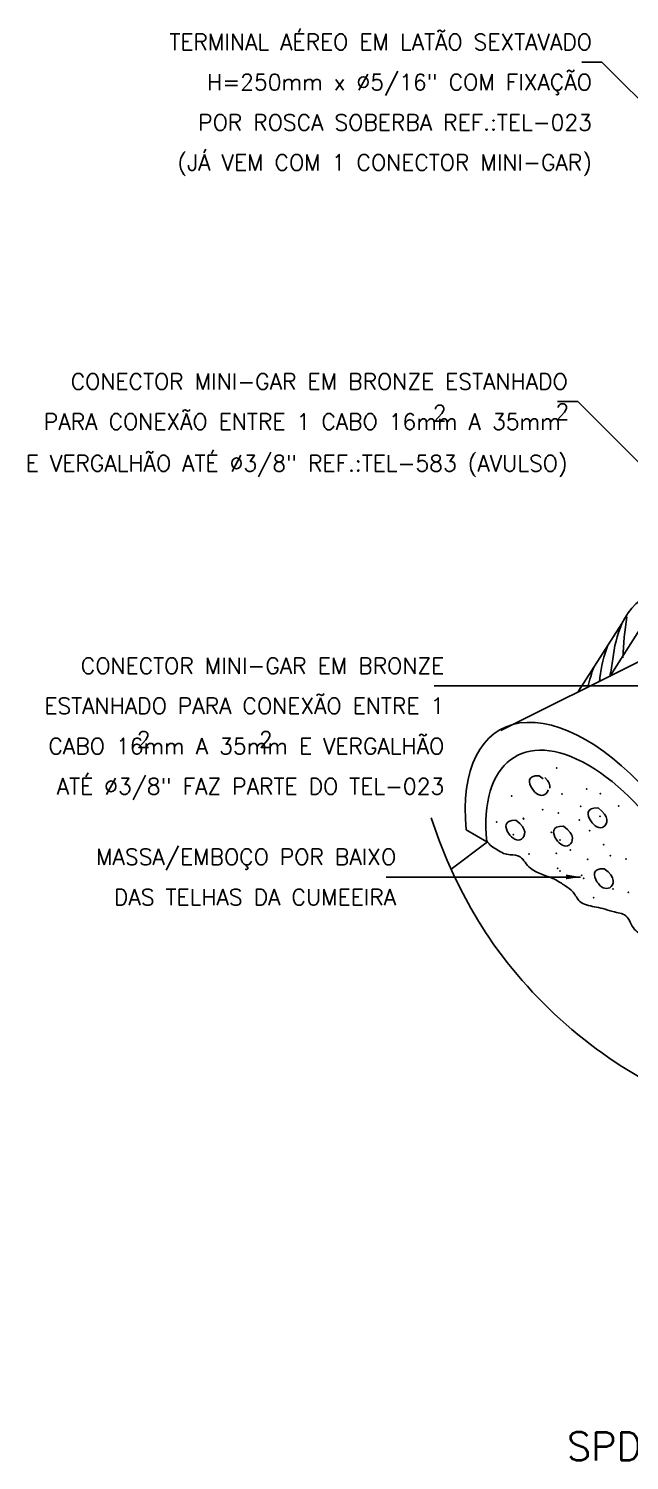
# Model space of a CAD drawing. Header units: millimetres. Extents: x -5995.5 to -5973.6, y -4663.4 to -4643.6.
# Drawn here: x -5995.46 to -5987.98, y -4663.37 to -4645.54 of the extents above; entities that cross this region are included whole.
import ezdxf
from ezdxf.enums import TextEntityAlignment as Align

# ---------------------------------------------------------------- set-up
doc = ezdxf.new("R2010")
doc.units = ezdxf.units.MM
doc.header["$LTSCALE"] = 10
doc.layers.add('Termotécnica', color=7, linetype='Continuous')
doc.styles.add('r140', font='romans.shx')
doc.styles.add('r80', font='romans.shx')

msp = doc.modelspace()

# ---------------------------------------------------------------- linework, layer by layer
at = {"layer": 'Termotécnica', "color": 2}
for p, q in [((-5988.324, -4645.954), (-5988.574, -4645.954)), ((-5986.789, -4647.49), (-5988.324, -4645.954)), ((-5988.626, -4650.181), (-5988.876, -4650.181)), ((-5987.09, -4651.717), (-5988.626, -4650.181)), ((-5988.076, -4652.945), (-5988.625, -4653.799)), ((-5987.846, -4653.012), (-5988.227, -4653.605)), ((-5990.163, -4653.721), (-5990.413, -4653.721)), ((-5987.362, -4653.721), (-5990.163, -4653.721)), ((-5989.75, -4655.665), (-5990.202, -4656.002)), ((-5990.763, -4656.101), (-5991.013, -4656.101)), ((-5988.591, -4656.101), (-5990.763, -4656.101))]:
    msp.add_line(p, q, dxfattribs=at)
at = {"layer": 'Termotécnica', "color": 3}
for p, q in [((-5989.585, -4654.277), (-5987.837, -4653.407)), ((-5990.014, -4655.514), (-5989.758, -4655.662))]:
    msp.add_line(p, q, dxfattribs=at)
at = {"layer": 'Termotécnica', "color": 1}
for p, q in [((-5989.225, -4654.892), (-5989.227, -4654.918)), ((-5989.227, -4654.918), (-5989.221, -4654.946)), ((-5989.214, -4654.87), (-5989.225, -4654.892)), ((-5989.221, -4654.946), (-5989.21, -4654.974)), ((-5989.191, -4654.852), (-5989.214, -4654.87)), ((-5989.21, -4654.974), (-5989.195, -4655.001)), ((-5989.195, -4655.001), (-5989.177, -4655.025)), ((-5989.155, -4654.842), (-5989.191, -4654.852)), ((-5989.104, -4654.84), (-5989.155, -4654.842)), ((-5989.055, -4654.878), (-5989.104, -4654.84)), ((-5989.001, -4654.898), (-5989.034, -4654.86)), ((-5988.981, -4654.934), (-5989.001, -4654.898)), ((-5988.972, -4654.967), (-5988.981, -4654.934)), ((-5988.973, -4654.996), (-5988.972, -4654.967)), ((-5989.177, -4655.025), (-5989.158, -4655.045)), ((-5989.158, -4655.045), (-5989.138, -4655.062)), ((-5989.138, -4655.062), (-5989.117, -4655.075)), ((-5989.117, -4655.075), (-5989.095, -4655.083)), ((-5989.095, -4655.083), (-5989.074, -4655.086)), ((-5989.074, -4655.086), (-5989.054, -4655.083)), ((-5989.054, -4655.083), (-5989.034, -4655.074)), ((-5989.034, -4655.074), (-5989.017, -4655.06)), ((-5989.017, -4655.06), (-5989.003, -4655.039)), ((-5989.003, -4655.039), (-5988.994, -4655.014)), ((-5988.494, -4655.294), (-5988.496, -4655.32)), ((-5988.496, -4655.32), (-5988.49, -4655.348)), ((-5988.482, -4655.272), (-5988.494, -4655.294)), ((-5988.49, -4655.348), (-5988.479, -4655.376)), ((-5988.46, -4655.254), (-5988.482, -4655.272)), ((-5988.424, -4655.244), (-5988.46, -4655.254)), ((-5988.373, -4655.241), (-5988.424, -4655.244)), ((-5988.324, -4655.28), (-5988.373, -4655.241)), ((-5988.291, -4655.318), (-5988.324, -4655.28)), ((-5988.271, -4655.353), (-5988.291, -4655.318)), ((-5988.262, -4655.386), (-5988.271, -4655.353)), ((-5989.518, -4655.448), (-5989.52, -4655.474)), ((-5989.52, -4655.474), (-5989.514, -4655.501)), ((-5989.506, -4655.425), (-5989.518, -4655.448)), ((-5989.514, -4655.501), (-5989.503, -4655.53)), ((-5989.484, -4655.408), (-5989.506, -4655.425)), ((-5989.503, -4655.53), (-5989.488, -4655.556)), ((-5989.448, -4655.397), (-5989.484, -4655.408)), ((-5989.397, -4655.395), (-5989.448, -4655.397)), ((-5989.348, -4655.434), (-5989.397, -4655.395)), ((-5989.315, -4655.471), (-5989.348, -4655.434)), ((-5989.295, -4655.507), (-5989.315, -4655.471)), ((-5989.286, -4655.54), (-5989.295, -4655.507)), ((-5989.287, -4655.569), (-5989.286, -4655.54)), ((-5988.924, -4655.522), (-5988.926, -4655.548)), ((-5988.912, -4655.499), (-5988.924, -4655.522)), ((-5988.889, -4655.482), (-5988.912, -4655.499)), ((-5988.853, -4655.471), (-5988.889, -4655.482)), ((-5988.803, -4655.469), (-5988.853, -4655.471)), ((-5988.754, -4655.508), (-5988.803, -4655.469)), ((-5988.72, -4655.545), (-5988.754, -4655.508)), ((-5988.7, -4655.581), (-5988.72, -4655.545)), ((-5988.479, -4655.376), (-5988.464, -4655.403)), ((-5988.464, -4655.403), (-5988.446, -4655.427)), ((-5988.446, -4655.427), (-5988.427, -4655.447)), ((-5988.427, -4655.447), (-5988.407, -4655.464)), ((-5988.407, -4655.464), (-5988.386, -4655.477)), ((-5988.386, -4655.477), (-5988.364, -4655.485)), ((-5988.364, -4655.485), (-5988.343, -4655.488)), ((-5988.343, -4655.488), (-5988.323, -4655.485)), ((-5988.323, -4655.485), (-5988.303, -4655.476)), ((-5988.303, -4655.476), (-5988.286, -4655.462)), ((-5988.286, -4655.462), (-5988.272, -4655.441)), ((-5988.272, -4655.441), (-5988.263, -4655.416)), ((-5988.263, -4655.416), (-5988.262, -4655.386)), ((-5989.488, -4655.556), (-5989.47, -4655.58)), ((-5989.47, -4655.58), (-5989.451, -4655.601)), ((-5989.451, -4655.601), (-5989.431, -4655.618)), ((-5989.431, -4655.618), (-5989.41, -4655.63)), ((-5989.41, -4655.63), (-5989.388, -4655.638)), ((-5989.388, -4655.638), (-5989.367, -4655.641)), ((-5989.367, -4655.641), (-5989.347, -4655.639)), ((-5989.347, -4655.639), (-5989.327, -4655.63)), ((-5989.327, -4655.63), (-5989.31, -4655.615)), ((-5989.31, -4655.615), (-5989.296, -4655.595)), ((-5989.296, -4655.595), (-5989.287, -4655.569)), ((-5988.926, -4655.548), (-5988.92, -4655.575)), ((-5988.92, -4655.575), (-5988.909, -4655.603)), ((-5988.909, -4655.603), (-5988.893, -4655.63)), ((-5988.893, -4655.63), (-5988.876, -4655.654)), ((-5988.876, -4655.654), (-5988.857, -4655.675)), ((-5988.857, -4655.675), (-5988.836, -4655.692)), ((-5988.836, -4655.692), (-5988.815, -4655.704)), ((-5988.815, -4655.704), (-5988.794, -4655.712)), ((-5988.794, -4655.712), (-5988.773, -4655.715)), ((-5988.773, -4655.715), (-5988.752, -4655.713)), ((-5988.752, -4655.713), (-5988.733, -4655.704)), ((-5988.733, -4655.704), (-5988.715, -4655.689)), ((-5988.715, -4655.689), (-5988.701, -4655.669)), ((-5988.701, -4655.669), (-5988.693, -4655.643)), ((-5988.692, -4655.614), (-5988.7, -4655.581)), ((-5988.693, -4655.643), (-5988.692, -4655.614)), ((-5988.416, -4656.051), (-5988.418, -4656.077)), ((-5988.418, -4656.077), (-5988.413, -4656.105)), ((-5988.405, -4656.029), (-5988.416, -4656.051)), ((-5988.382, -4656.012), (-5988.405, -4656.029)), ((-5988.346, -4656.001), (-5988.382, -4656.012)), ((-5988.295, -4655.999), (-5988.346, -4656.001)), ((-5988.246, -4656.038), (-5988.295, -4655.999)), ((-5988.213, -4656.075), (-5988.246, -4656.038)), ((-5988.193, -4656.111), (-5988.213, -4656.075)), ((-5988.413, -4656.105), (-5988.401, -4656.133)), ((-5988.401, -4656.133), (-5988.386, -4656.16)), ((-5988.386, -4656.16), (-5988.368, -4656.184)), ((-5988.368, -4656.184), (-5988.349, -4656.205)), ((-5988.349, -4656.205), (-5988.329, -4656.222)), ((-5988.329, -4656.222), (-5988.308, -4656.234)), ((-5988.308, -4656.234), (-5988.287, -4656.242)), ((-5988.287, -4656.242), (-5988.265, -4656.245)), ((-5988.265, -4656.245), (-5988.245, -4656.242)), ((-5988.245, -4656.242), (-5988.226, -4656.234)), ((-5988.226, -4656.234), (-5988.208, -4656.219)), ((-5988.208, -4656.219), (-5988.194, -4656.198)), ((-5988.194, -4656.198), (-5988.185, -4656.173)), ((-5988.184, -4656.144), (-5988.193, -4656.111)), ((-5988.185, -4656.173), (-5988.184, -4656.144))]:
    msp.add_line(p, q, dxfattribs=at)
msp.add_lwpolyline([(-5990.452, -4655.366), (-5990.351, -4655.646), (-5990.25, -4655.894), (-5990.152, -4656.115), (-5990.054, -4656.312), (-5989.958, -4656.488), (-5989.863, -4656.649), (-5989.769, -4656.797), (-5989.732, -4656.851)], dxfattribs=at)
at = {"layer": 'Termotécnica', "color": 2}
msp.add_arc((-5987.349, -4653.283), 0.802, 69.9529, 155.0921, dxfattribs=at)
at = {"layer": 'Termotécnica', "color": 1}
for centre, radius, start, end in [((-5981.547, -4653.769), 6.531, 172.0151, 176.5082), ((-5986.62, -4653.551), 1.577, 157.6068, 174.0298), ((-5986.78, -4653.785), 1.577, 158.7929, 174.0298), ((-5989.718, -4653.234), 1.537, 346.0478, 354.2934), ((-5986.951, -4654.049), 1.577, 158.7929, 168.5338), ((-5987.123, -4654.314), 1.577, 158.7929, 160.7158), ((-5992.114, -4653.143), 3.795, 352.1034, 352.7705), ((-5984.975, -4653.606), 5.759, 214.3021, 245.1456)]:
    msp.add_arc(centre, radius, start, end, dxfattribs=at)
at = {"layer": 'Termotécnica', "color": 3}
for major_axis, start_param, end_param in [((-1.286, 2.228), 3.989354, 7.130947), ((1.093, -1.894), 0.847762, 3.989354)]:
    msp.add_ellipse((-5988.311, -4656.497), major_axis=major_axis, ratio=0.509483, start_param=start_param, end_param=end_param, dxfattribs=at)
at = {"layer": 'Termotécnica', "color": 2}
msp.add_spline([(-5989.758, -4655.653), (-5989.699, -4655.719), (-5989.627, -4655.762), (-5989.548, -4655.807), (-5989.468, -4655.823), (-5989.343, -4655.851), (-5989.282, -4655.917), (-5989.215, -4655.99), (-5988.905, -4656.134), (-5988.785, -4656.208), (-5988.683, -4656.29), (-5988.6, -4656.405), (-5988.419, -4656.471), (-5988.314, -4656.494), (-5988.187, -4656.532), (-5988.028, -4656.583), (-5987.917, -4656.754), (-5987.765, -4656.837), (-5987.539, -4656.913), (-5987.383, -4656.996), (-5987.313, -4657.053), (-5987.177, -4657.145), (-5987.11, -4657.231), (-5986.98, -4657.307), (-5986.864, -4657.324)], degree=3, dxfattribs=at)
at = {"layer": 'Termotécnica', "color": 1}
for p in [(-5988.887, -4654.745), (-5988.516, -4655.005), (-5989.45, -4655.093), (-5988.822, -4655.066), (-5988.345, -4655.065), (-5989.062, -4655.263), (-5988.869, -4655.305), (-5988.591, -4655.219), (-5988.349, -4655.346), (-5988.114, -4655.218), (-5989.635, -4655.418), (-5989.302, -4655.372), (-5989.297, -4655.377), (-5988.956, -4655.545), (-5988.607, -4655.392), (-5988.476, -4655.523), (-5989.428, -4655.574), (-5988.847, -4655.641), (-5988.301, -4655.698), (-5989.232, -4655.814), (-5988.891, -4655.807), (-5988.716, -4655.763), (-5988.503, -4655.879), (-5988.219, -4655.835), (-5988.026, -4655.878), (-5988.875, -4655.992), (-5988.848, -4656.028), (-5988.577, -4656.082), (-5988.55, -4656.118), (-5988.188, -4656.251), (-5988.429, -4656.36), (-5987.996, -4656.293)]:
    msp.add_point(p, dxfattribs=at)
at = {"layer": 'Termotécnica', "color": 2}
msp.add_solid([(-5988.771, -4656.07), (-5988.772, -4656.13), (-5988.591, -4656.101)], dxfattribs=at)

# ---------------------------------------------------------------- texts
at = {"layer": 'Termotécnica', "color": 2, "style": 'r80'}
for s, p in [('TERMINAL AÉREO EM LATÃO SEXTAVADO', (-5988.448, -4645.804)), ('H=250mm x %%c5/16" COM FIXAÇÃO', (-5988.449, -4646.304)), ('POR ROSCA SOBERBA REF.:TEL-023', (-5988.449, -4646.805)), ('(JÁ VEM COM 1 CONECTOR MINI-GAR)', (-5988.449, -4647.304)), ('CONECTOR MINI-GAR EM BRONZE ESTANHADO', (-5988.75, -4650.032)), ('PARA CONEXÃO ENTRE 1 CABO 16mm A 35mm', (-5988.836, -4650.531)), ('2', (-5990.258, -4650.426)), ('2', (-5988.73, -4650.408)), ('E VERGALHÃO ATÉ %%C3/8" REF.:TEL-583 (AVULSO)', (-5988.752, -4651.05)), ('CONECTOR MINI-GAR EM BRONZE', (-5990.287, -4653.571)), ('ESTANHADO PARA CONEXÃO ENTRE 1', (-5990.288, -4654.07)), ('2', (-5993.946, -4654.488)), ('2', (-5992.424, -4654.488)), ('CABO 16mm A 35mm E VERGALHÃO', (-5990.288, -4654.571)), ('ATÉ %%C3/8" FAZ PARTE DO TEL-023', (-5990.288, -4655.072)), ('MASSA/EMBOÇO POR BAIXO', (-5990.887, -4655.951)), ('DAS TELHAS DA CUMEEIRA', (-5990.887, -4656.451))]:
    msp.add_text(s, height=0.2, dxfattribs=at).set_placement(p, align=Align.RIGHT)
at = {"layer": 'Termotécnica', "color": 5, "style": 'r140'}
msp.add_text('SPDA EM CUMEEIRA DE TELHADO COLONIAL', height=0.35, dxfattribs=at).set_placement((-5983.683, -4663.47), align=Align.BOTTOM_CENTER)

doc.saveas('drawing.dxf')
